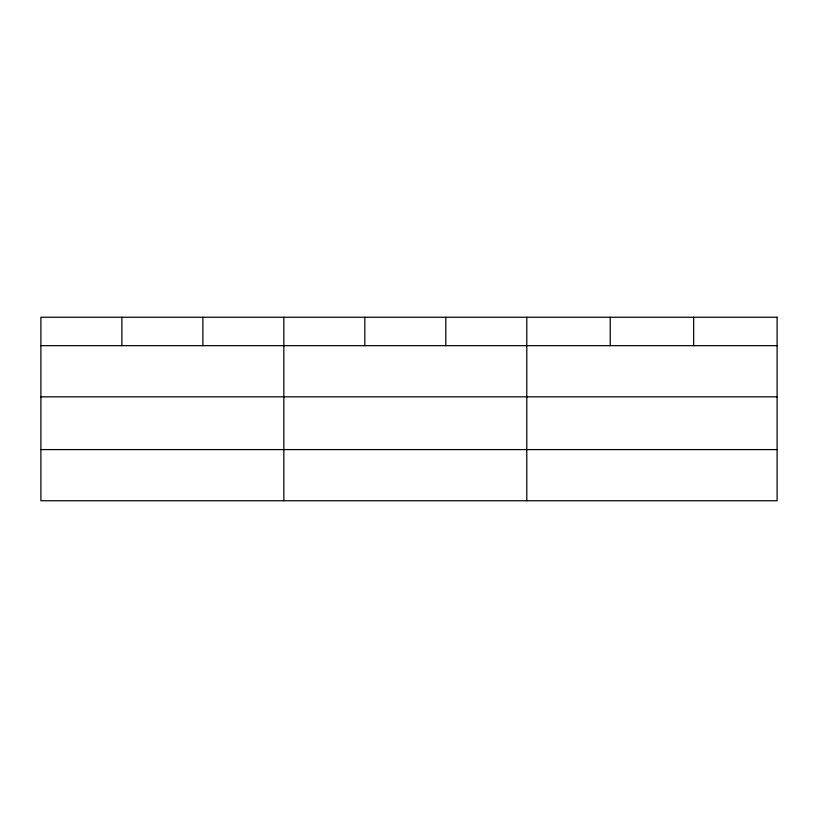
<?xml version="1.0" encoding="UTF-8"?>
<svg xmlns="http://www.w3.org/2000/svg" width="818" height="818" viewBox="0 0 818 818"><rect width="100%" height="100%" fill="white"/><g stroke="black" fill="none" stroke-linecap="round" stroke-linejoin="round"><path stroke-width="1.23" d="M40.9 345.666L777.1 345.666M40.9 396.842L777.1 396.842M40.9 449.583L777.1 449.583M693.664 317.241L693.664 345.666M610.228 317.241L610.228 345.666M526.792 317.241L526.792 500.759M445.81 317.241L445.81 345.666M364.828 317.241L364.828 345.666M283.846 317.241L283.846 500.759M202.864 317.241L202.864 345.666M121.882 317.241L121.882 345.666M777.1 317.241L40.9 317.241L40.9 500.759L777.1 500.759L777.1 317.241"/></g></svg>
